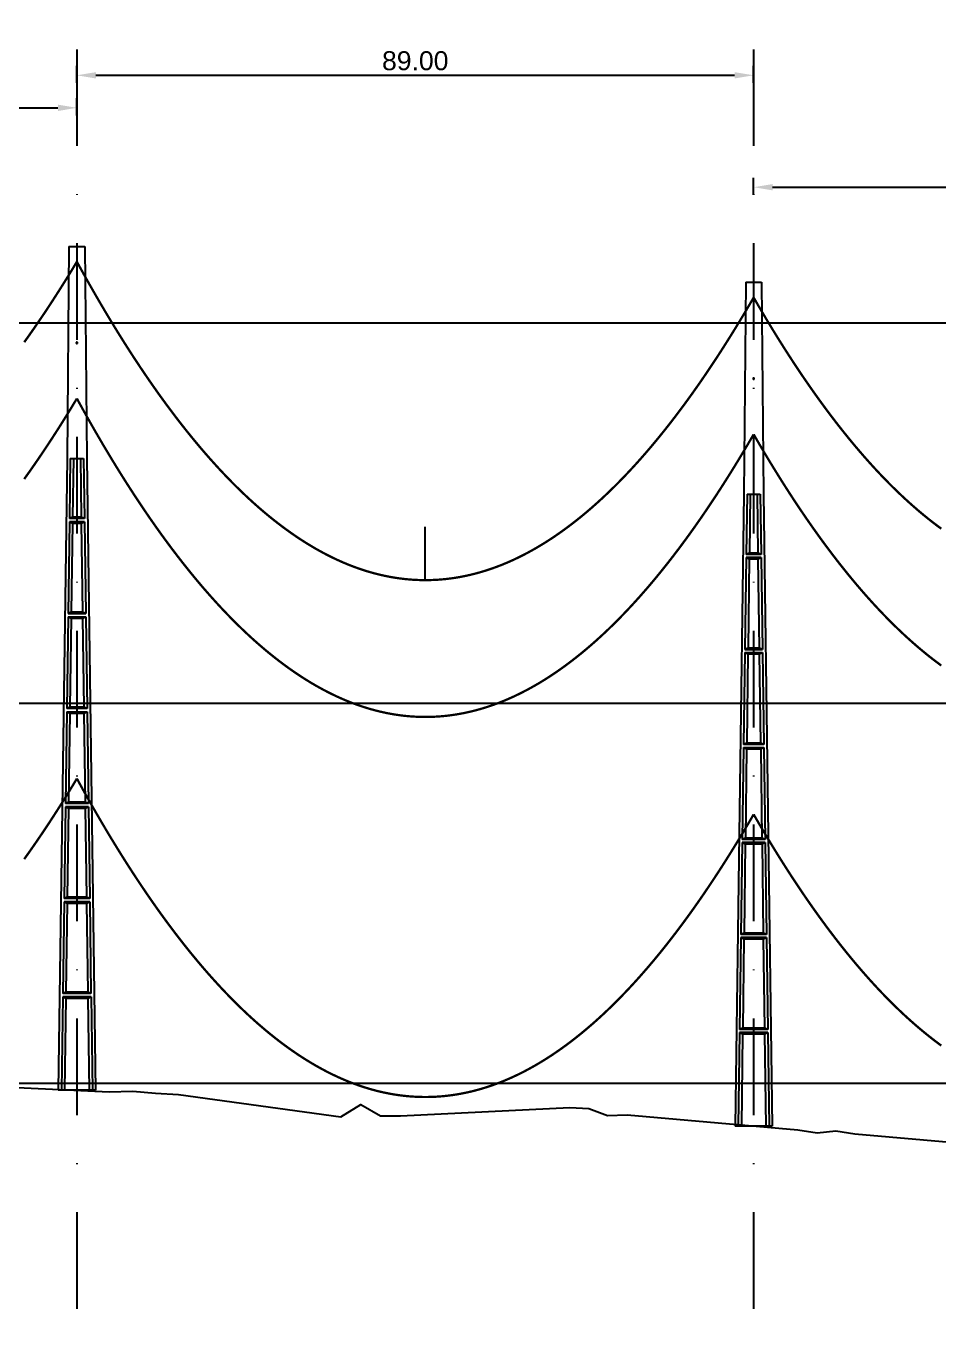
# Model space of a CAD drawing. Header units: metres. Extents: x -121 to 9872, y 3505 to 10721.
# Drawn here: x 732.6 to 852.7, y 6994.8 to 7166 of the extents above; entities that cross this region are included whole.
import ezdxf

# ---------------------------------------------------------------- set-up
doc = ezdxf.new("R2010")
doc.units = ezdxf.units.M
doc.header["$PDMODE"] = 2
doc.linetypes.add('DASHDOT', pattern=[25.4, 12.7, -6.35, 0, -6.35])
doc.linetypes.add('DASHED', pattern=[0.75, 0.5, -0.25])
for name, color, linetype in [('C-ROAD-PROF', 2, 'DASHED'), ('CON-EOL- CA ORCHID', 240, 'Continuous'), ('CON-EOL- FO', 101, 'Continuous'), ('CON-EOL- PROJEÇÃO', 22, 'Continuous'), ('cotas', 7, 'Continuous'), ('GRID', 253, 'Continuous'), ('POSTE DT', 7, 'Continuous')]:
    doc.layers.add(name, color=color, linetype=linetype)
doc.styles.get("Standard").update_dxf_attribs({"font": 'arial.ttf'})
doc.dimstyles.new('ISO-25', dxfattribs={"dimtxt": 2.5, "dimasz": 2.5, "dimexe": 1.25, "dimexo": 0.625, "dimtad": 1, "dimzin": 1, "dimtxsty": 'Standard', "dimcen": 2.5, "dimaunit": 1, "dimadec": 3, "dimazin": 3, "dimtfac": 1, "dimtmove": 0, "dimatfit": 3, "dimfxlon": 1, "dimarcsym": 0})

# ---------------------------------------------------------------- blocks, each defined once
blk = doc.blocks.new('*U11')
at = {"layer": 'POSTE DT', "extrusion": (0, 1, 0)}
for p, q in [((-3.31, 349.86), (-4.05, 262)), ((-3.31, 349.86), (3.31, 349.86)), ((3.31, 349.86), (4.06, 262)), ((-4.05, 262), (-7.72, 0)), ((-4.05, 262), (-4.05, 262)), ((-2.73, 262), (-3.08, 237.05)), ((-2.73, 262), (2.75, 262)), ((-1.42, 262), (-1.77, 237.57)), ((1.43, 262), (1.77, 237.57)), ((2.75, 262), (3.1, 237.05)), ((4.06, 262), (7.72, 0)), ((-3.1, 235.74), (-3.63, 197.65)), ((3.11, 235.73), (-3.1, 235.74)), ((3.1, 237.05), (-3.08, 237.05)), ((-1.8, 235.21), (-2.32, 198.19)), ((1.8, 235.21), (2.32, 198.19)), ((3.11, 235.73), (3.65, 197.65)), ((-3.65, 196.34), (-4.19, 158.25)), ((-2.35, 195.8), (-2.87, 158.8)), ((2.35, 195.8), (2.87, 158.8)), ((3.66, 196.34), (4.2, 158.25)), ((-4.21, 156.94), (-4.74, 118.85)), ((4.21, 156.94), (4.75, 118.85)), ((-2.9, 156.39), (-3.42, 119.41)), ((2.91, 156.39), (3.42, 119.41)), ((4.75, 118.85), (-4.74, 118.85)), ((-4.76, 117.54), (-5.29, 79.45)), ((4.77, 117.54), (-4.76, 117.54)), ((-3.46, 116.98), (-3.97, 80.02)), ((3.46, 116.98), (3.98, 80.02)), ((4.77, 117.54), (5.3, 79.45)), ((-5.31, 78.14), (-5.85, 40.06)), ((5.32, 78.14), (-5.31, 78.14)), ((5.3, 79.45), (-5.29, 79.45)), ((-4.01, 77.57), (-4.53, 40.63)), ((4.01, 77.57), (4.53, 40.63)), ((5.32, 78.14), (5.85, 40.06)), ((-5.86, 38.74), (-6.41, 0)), ((5.87, 38.74), (-5.86, 38.74)), ((5.85, 40.06), (-5.85, 40.06)), ((-4.56, 38.17), (-5.1, 0)), ((4.56, 38.17), (5.1, 0)), ((5.87, 38.74), (6.41, 0)), ((-6.41, 0), (-7.72, 0)), ((-5.1, 0), (-6.41, 0)), ((5.1, 0), (-5.1, 0)), ((6.41, 0), (5.1, 0)), ((7.72, 0), (6.41, 0))]:
    blk.add_line(p, q, dxfattribs=at)
at = {"layer": 'POSTE DT', "ltscale": 3}
for points in [[(-3.65, 196.34), (3.66, 196.34)], [(-3.63, 197.65), (3.65, 197.65)], [(-4.21, 156.94), (4.21, 156.94)], [(4.2, 158.25), (-4.19, 158.25)]]:
    blk.add_lwpolyline(points, dxfattribs=at)
at = {"layer": 'POSTE DT'}
for points, knots in [([(0.25, 309.94), (0.25, 309.93), (0.25, 309.93), (0.25, 309.92), (0.25, 309.91), (0.25, 309.9), (0.25, 309.89), (0.24, 309.85), (0.22, 309.82), (0.19, 309.77), (0.16, 309.74), (0.11, 309.71), (0.08, 309.7), (0.01, 309.68), (-0.02, 309.68), (-0.08, 309.7), (-0.11, 309.71), (-0.16, 309.74), (-0.18, 309.76), (-0.21, 309.8), (-0.22, 309.82), (-0.24, 309.85), (-0.24, 309.87), (-0.25, 309.89), (-0.25, 309.9), (-0.25, 309.92), (-0.25, 309.92), (-0.25, 309.93), (-0.25, 309.94), (-0.25, 309.95), (-0.25, 309.95), (-0.25, 309.96), (-0.25, 309.97), (-0.24, 310), (-0.23, 310.02), (-0.21, 310.07), (-0.2, 310.09), (-0.15, 310.14), (-0.13, 310.15), (-0.07, 310.18), (-0.03, 310.19), (0.03, 310.19), (0.06, 310.18), (0.12, 310.16), (0.14, 310.14), (0.18, 310.11), (0.2, 310.09), (0.21, 310.06), (0.22, 310.05), (0.23, 310.04), (0.24, 310.01), (0.24, 309.99), (0.25, 309.97), (0.25, 309.96), (0.25, 309.95), (0.25, 309.94), (0.25, 309.94), (0.25, 309.94), (0.25, 309.94)], [-54.728303, -54.728303, -54.728303, -54.728303, -54.309038, -54.309038, -53.647169, -53.647169, -52.532885, -52.532885, -48.86224, -48.86224, -45.282765, -45.282765, -41.52867, -41.52867, -37.867486, -37.867486, -34.454589, -34.454589, -31.301423, -31.301423, -28.48103, -28.48103, -26.961755, -26.961755, -25.7544, -25.7544, -25.136228, -25.136228, -24.64409, -24.64409, -24.094201, -24.094201, -23.191199, -23.191199, -20.494482, -20.494482, -17.342863, -17.342863, -13.645538, -13.645538, -9.835989, -9.835989, -6.296781, -6.296781, -3.005029, -3.005029, 0, 0, 0, 1.527594, 1.527594, 3.697216, 3.697216, 4.489727, 4.489727, 5.01438, 5.01438, 5.095313, 5.095313, 5.095313, 5.095313]), ([(-1.77, 237.57), (-1.99, 237.49), (-2.21, 237.4), (-2.64, 237.22), (-2.86, 237.14), (-3.08, 237.05)], [0, 0, 0, 0, 56.660495, 56.660495, 113.412826, 113.412826, 113.412826, 113.412826]), ([(1.77, 237.57), (1.18, 237.57), (0.59, 237.57), (-0.59, 237.57), (-1.18, 237.57), (-1.77, 237.57)], [0, 0, 0, 0, 67.306894, 67.306894, 134.614447, 134.614447, 134.614447, 134.614447]), ([(3.1, 237.05), (2.87, 237.14), (2.65, 237.23), (2.21, 237.4), (1.99, 237.49), (1.77, 237.57)], [0, 0, 0, 0, 56.738948, 56.738948, 113.38731, 113.38731, 113.38731, 113.38731]), ([(-3.1, 235.74), (-2.88, 235.65), (-2.67, 235.56), (-2.23, 235.39), (-2.02, 235.3), (-1.8, 235.21)], [0.055576, 0.055576, 0.055576, 0.055576, 56.767409, 56.767409, 113.50757, 113.50757, 113.50757, 113.50757]), ([(-1.8, 235.21), (-1.2, 235.21), (-0.6, 235.21), (0.6, 235.21), (1.2, 235.21), (1.8, 235.21)], [0, 0, 0, 0, 68.567797, 68.567797, 137.136247, 137.136247, 137.136247, 137.136247]), ([(1.8, 235.21), (2.02, 235.3), (2.24, 235.38), (2.68, 235.56), (2.89, 235.65), (3.11, 235.73)], [0, 0, 0, 0, 56.845349, 56.845349, 113.599799, 113.599799, 113.599799, 113.599799]), ([(-3.65, 196.34), (-3.43, 196.25), (-3.22, 196.16), (-2.78, 195.98), (-2.57, 195.89), (-2.35, 195.8)], [0.054307, 0.054307, 0.054307, 0.054307, 63.527131, 63.527131, 127.063246, 127.063246, 127.063246, 127.063246]), ([(-2.32, 198.19), (-2.54, 198.1), (-2.76, 198.01), (-3.2, 197.83), (-3.41, 197.74), (-3.63, 197.65)], [0, 0, 0, 0, 63.412073, 63.412073, 126.777421, 126.777421, 126.777421, 126.777421]), ([(-2.35, 195.8), (-1.57, 195.8), (-0.78, 195.8), (0.79, 195.8), (1.57, 195.8), (2.35, 195.8)], [0, 0, 0, 0, 89.585713, 89.585713, 179.17191, 179.17191, 179.17191, 179.17191]), ([(2.32, 198.19), (1.55, 198.19), (0.77, 198.19), (-0.77, 198.19), (-1.55, 198.19), (-2.32, 198.19)], [0, 0, 0, 0, 88.31008, 88.31008, 176.620652, 176.620652, 176.620652, 176.620652]), ([(3.65, 197.65), (3.43, 197.74), (3.2, 197.83), (2.76, 198.01), (2.54, 198.1), (2.32, 198.19)], [0, 0, 0, 0, 63.488119, 63.488119, 126.880939, 126.880939, 126.880939, 126.880939]), ([(2.35, 195.8), (2.57, 195.89), (2.79, 195.98), (3.23, 196.16), (3.45, 196.25), (3.66, 196.34)], [0, 0, 0, 0, 63.60246, 63.60246, 127.109696, 127.109696, 127.109696, 127.109696]), ([(-4.21, 156.94), (-3.99, 156.85), (-3.77, 156.75), (-3.34, 156.57), (-3.12, 156.48), (-2.9, 156.39)], [0.053423, 0.053423, 0.053423, 0.053423, 70.429742, 70.429742, 140.90167, 140.90167, 140.90167, 140.90167]), ([(-2.87, 158.8), (-3.09, 158.71), (-3.31, 158.62), (-3.75, 158.43), (-3.97, 158.34), (-4.19, 158.25)], [0, 0, 0, 0, 70.301707, 70.301707, 140.590947, 140.590947, 140.590947, 140.590947]), ([(2.87, 158.8), (1.92, 158.8), (0.96, 158.8), (-0.96, 158.8), (-1.91, 158.8), (-2.87, 158.8)], [0, 0, 0, 0, 109.314454, 109.314454, 218.629264, 218.629264, 218.629264, 218.629264]), ([(4.2, 158.25), (3.98, 158.34), (3.76, 158.44), (3.31, 158.62), (3.09, 158.71), (2.87, 158.8)], [0, 0, 0, 0, 70.379198, 70.379198, 140.659718, 140.659718, 140.659718, 140.659718]), ([(2.91, 156.39), (3.12, 156.48), (3.34, 156.57), (3.78, 156.75), (4, 156.85), (4.21, 156.94)], [0, 0, 0, 0, 70.506649, 70.506649, 140.914701, 140.914701, 140.914701, 140.914701]), ([(-2.9, 156.39), (-1.94, 156.39), (-0.97, 156.39), (0.97, 156.39), (1.94, 156.39), (2.91, 156.39)], [0, 0, 0, 0, 110.60219, 110.60219, 221.20473, 221.20473, 221.20473, 221.20473]), ([(-3.42, 119.41), (-3.64, 119.32), (-3.86, 119.23), (-4.3, 119.04), (-4.52, 118.95), (-4.74, 118.85)], [0, 0, 0, 0, 77.299547, 77.299547, 154.618634, 154.618634, 154.618634, 154.618634]), ([(3.42, 119.41), (2.28, 119.41), (1.14, 119.41), (-1.14, 119.41), (-2.28, 119.41), (-3.42, 119.41)], [0, 0, 0, 0, 130.319901, 130.319901, 260.640046, 260.640046, 260.640046, 260.640046]), ([(4.75, 118.85), (4.53, 118.95), (4.31, 119.04), (3.87, 119.23), (3.64, 119.32), (3.42, 119.41)], [0, 0, 0, 0, 77.381597, 77.381597, 154.66183, 154.66183, 154.66183, 154.66183]), ([(-4.76, 117.54), (-4.54, 117.45), (-4.32, 117.35), (-3.89, 117.17), (-3.67, 117.07), (-3.46, 116.98)], [0.052784, 0.052784, 0.052784, 0.052784, 77.438432, 77.438432, 154.950301, 154.950301, 154.950301, 154.950301]), ([(-3.46, 116.98), (-2.3, 116.98), (-1.15, 116.98), (1.15, 116.98), (2.31, 116.98), (3.46, 116.98)], [0, 0, 0, 0, 131.617604, 131.617604, 263.235447, 263.235447, 263.235447, 263.235447]), ([(3.46, 116.98), (3.68, 117.07), (3.89, 117.17), (4.33, 117.35), (4.55, 117.45), (4.77, 117.54)], [0, 0, 0, 0, 77.520013, 77.520013, 154.938747, 154.938747, 154.938747, 154.938747]), ([(-5.31, 78.14), (-5.09, 78.05), (-4.88, 77.95), (-4.44, 77.76), (-4.23, 77.67), (-4.01, 77.57)], [0.052308, 0.052308, 0.052308, 0.052308, 84.527725, 84.527725, 169.158824, 169.158824, 169.158824, 169.158824]), ([(-3.97, 80.02), (-4.19, 79.93), (-4.41, 79.83), (-4.85, 79.64), (-5.07, 79.55), (-5.29, 79.45)], [0, 0, 0, 0, 84.379671, 84.379671, 168.809376, 168.809376, 168.809376, 168.809376]), ([(-4.01, 77.57), (-2.67, 77.57), (-1.34, 77.57), (1.34, 77.57), (2.67, 77.57), (4.01, 77.57)], [0, 0, 0, 0, 152.632212, 152.632212, 305.264569, 305.264569, 305.264569, 305.264569]), ([(3.98, 80.02), (2.65, 80.02), (1.33, 80.02), (-1.32, 80.02), (-2.65, 80.02), (-3.97, 80.02)], [0, 0, 0, 0, 151.326157, 151.326157, 302.652465, 302.652465, 302.652465, 302.652465]), ([(5.3, 79.45), (5.08, 79.55), (4.86, 79.64), (4.42, 79.83), (4.2, 79.93), (3.98, 80.02)], [0, 0, 0, 0, 84.46863, 84.46863, 168.833721, 168.833721, 168.833721, 168.833721]), ([(4.01, 77.57), (4.23, 77.67), (4.45, 77.76), (4.88, 77.95), (5.1, 78.05), (5.32, 78.14)], [0, 0, 0, 0, 84.616316, 84.616316, 169.129178, 169.129178, 169.129178, 169.129178]), ([(-5.86, 38.74), (-5.65, 38.65), (-5.43, 38.55), (-5, 38.36), (-4.78, 38.26), (-4.56, 38.17)], [0.026524, 0.026524, 0.026524, 0.026524, 91.679563, 91.679563, 183.466041, 183.466041, 183.466041, 183.466041]), ([(-4.53, 40.63), (-4.75, 40.53), (-4.97, 40.44), (-5.41, 40.25), (-5.63, 40.15), (-5.85, 40.06)], [0, 0, 0, 0, 91.523648, 91.523648, 183.126775, 183.126775, 183.126775, 183.126775]), ([(-4.56, 38.17), (-3.04, 38.17), (-1.52, 38.17), (1.52, 38.17), (3.04, 38.17), (4.56, 38.17)], [0, 0, 0, 0, 173.646192, 173.646192, 347.292451, 347.292451, 347.292451, 347.292451]), ([(4.53, 40.63), (3.02, 40.63), (1.51, 40.63), (-1.51, 40.63), (-3.02, 40.63), (-4.53, 40.63)], [0, 0, 0, 0, 172.33304, 172.33304, 344.666151, 344.666151, 344.666151, 344.666151]), ([(5.85, 40.06), (5.63, 40.15), (5.41, 40.25), (4.97, 40.44), (4.75, 40.53), (4.53, 40.63)], [0, 0, 0, 0, 91.621326, 91.621326, 183.137324, 183.137324, 183.137324, 183.137324]), ([(4.56, 38.17), (4.78, 38.26), (5, 38.36), (5.43, 38.55), (5.65, 38.65), (5.87, 38.74)], [0, 0, 0, 0, 91.776928, 91.776928, 183.448614, 183.448614, 183.448614, 183.448614])]:
    blk.add_open_spline(points, degree=3, knots=knots, dxfattribs=at)
blk = doc.blocks.new('*D328')
at = {"layer": 'cotas', "color": 0, "lineweight": -2, "transparency": 16777216}
for p, q in [((652.3, 7154.28), (652.3, 7156.53)), ((739.3, 7154.28), (739.3, 7156.53)), ((654.8, 7155.28), (736.8, 7155.28))]:
    blk.add_line(p, q, dxfattribs=at)
at = {"layer": 'cotas', "color": 0, "transparency": 16777216}
for points in [[(654.8, 7155.7), (654.8, 7154.86), (652.3, 7155.28)], [(736.8, 7155.7), (736.8, 7154.86), (739.3, 7155.28)]]:
    blk.add_solid(points, dxfattribs=at)
at = {"layer": 'Defpoints', "color": 0, "transparency": 16777216}
for p in [(739.3, 7155.28), (652.3, 7143.15), (739.3, 7137.03)]:
    blk.add_point(p, dxfattribs=at)
at = {"layer": 'cotas', "color": 0, "transparency": 16777216, "insert": (695.8, 7157.18), "char_height": 2.5, "attachment_point": 5}
blk.add_mtext('87.00', dxfattribs=at)
blk = doc.blocks.new('*D329')
at = {"layer": 'cotas', "color": 0, "lineweight": -2, "transparency": 16777216}
for p, q in [((739.3, 7158.56), (739.3, 7160.81)), ((741.8, 7159.56), (825.8, 7159.56)), ((828.3, 7158.56), (828.3, 7160.81))]:
    blk.add_line(p, q, dxfattribs=at)
at = {"layer": 'cotas', "color": 0, "transparency": 16777216}
for points in [[(741.8, 7159.97), (741.8, 7159.14), (739.3, 7159.56)], [(825.8, 7159.97), (825.8, 7159.14), (828.3, 7159.56)]]:
    blk.add_solid(points, dxfattribs=at)
at = {"layer": 'Defpoints', "color": 0, "transparency": 16777216}
for p in [(828.3, 7159.56), (739.3, 7137.03), (828.3, 7132.32)]:
    blk.add_point(p, dxfattribs=at)
at = {"layer": 'cotas', "color": 0, "transparency": 16777216, "insert": (783.8, 7161.46), "char_height": 2.5, "attachment_point": 5}
blk.add_mtext('89.00', dxfattribs=at)
blk = doc.blocks.new('*D330')
at = {"layer": 'cotas', "color": 0, "lineweight": -2, "transparency": 16777216}
for p, q in [((828.3, 7143.83), (828.3, 7146.08)), ((908.3, 7143.83), (908.3, 7146.08)), ((830.8, 7144.83), (905.8, 7144.83))]:
    blk.add_line(p, q, dxfattribs=at)
at = {"layer": 'cotas', "color": 0, "transparency": 16777216}
for points in [[(830.8, 7145.25), (830.8, 7144.42), (828.3, 7144.83)], [(905.8, 7145.25), (905.8, 7144.42), (908.3, 7144.83)]]:
    blk.add_solid(points, dxfattribs=at)
at = {"layer": 'Defpoints', "color": 0, "transparency": 16777216}
for p in [(908.3, 7144.83), (828.3, 7132.32), (908.3, 7123.77)]:
    blk.add_point(p, dxfattribs=at)
at = {"layer": 'cotas', "color": 0, "transparency": 16777216, "insert": (868.3, 7146.74), "char_height": 2.5, "attachment_point": 5}
blk.add_mtext('80.00', dxfattribs=at)

msp = doc.modelspace()

# ---------------------------------------------------------------- linework, layer by layer
at = {"layer": 'C-ROAD-PROF', "color": 0, "linetype": 'Continuous', "lineweight": -3}
msp.add_lwpolyline([(722.983, 7026.793), (743.54, 7025.831), (746.661, 7025.912), (749.622, 7025.63), (752.668, 7025.45), (774.006, 7022.536), (776.632, 7024.141), (779.228, 7022.663), (781.843, 7022.647), (804.147, 7023.758), (806.613, 7023.616), (809.101, 7022.698), (811.649, 7022.778), (834.098, 7020.814), (836.634, 7020.446), (839.113, 7020.671), (841.623, 7020.281), (864.205, 7018.345)], dxfattribs=at)
at = {"layer": 'CON-EOL- CA ORCHID'}
msp.add_line((785.126, 7093.142), (785.126, 7100.142), dxfattribs=at)
at = {"layer": 'CON-EOL- CA ORCHID', "const_width": 0.3}
for points in [[(732.378, 7124.444), (732.811, 7125.049), (733.244, 7125.662), (733.676, 7126.282), (734.109, 7126.91), (734.542, 7127.546), (734.975, 7128.189), (735.408, 7128.839), (735.841, 7129.497), (736.273, 7130.163), (736.706, 7130.836), (737.139, 7131.517), (737.572, 7132.205), (738.005, 7132.901), (738.438, 7133.604), (738.87, 7134.315), (739.303, 7135.033)], [(739.303, 7135.033), (739.746, 7134.225), (740.189, 7133.425), (740.632, 7132.633), (741.074, 7131.849), (741.517, 7131.073), (741.96, 7130.305), (742.403, 7129.545), (742.846, 7128.792), (743.288, 7128.048), (743.731, 7127.311), (744.174, 7126.582), (744.617, 7125.862), (745.06, 7125.149), (745.502, 7124.444), (745.945, 7123.747), (746.388, 7123.058), (746.831, 7122.376), (747.273, 7121.703), (747.716, 7121.037), (748.159, 7120.38), (748.602, 7119.73), (749.045, 7119.088), (749.487, 7118.454), (749.93, 7117.828), (750.373, 7117.21), (750.816, 7116.6), (751.259, 7115.997), (751.701, 7115.403), (752.144, 7114.816), (752.587, 7114.237), (753.03, 7113.666), (753.472, 7113.103), (753.915, 7112.548), (754.358, 7112), (754.801, 7111.461), (755.244, 7110.929), (755.686, 7110.405), (756.129, 7109.889), (756.572, 7109.381), (757.015, 7108.881), (757.458, 7108.389), (757.9, 7107.904), (758.343, 7107.427), (758.786, 7106.959), (759.229, 7106.498), (759.671, 7106.044), (760.114, 7105.599), (760.557, 7105.162), (761, 7104.732), (761.443, 7104.31), (761.885, 7103.896), (762.328, 7103.49), (762.771, 7103.092), (763.214, 7102.701), (763.657, 7102.319), (764.099, 7101.944), (764.542, 7101.577), (764.985, 7101.218), (765.428, 7100.866), (765.87, 7100.523), (766.313, 7100.187), (766.756, 7099.859), (767.199, 7099.539), (767.642, 7099.227), (768.084, 7098.923), (768.527, 7098.626), (768.97, 7098.337), (769.413, 7098.056), (769.856, 7097.783), (770.298, 7097.518), (770.741, 7097.26), (771.184, 7097.011), (771.627, 7096.769), (772.069, 7096.535), (772.512, 7096.309), (772.955, 7096.09), (773.398, 7095.88), (773.841, 7095.677), (774.283, 7095.482), (774.726, 7095.295), (775.169, 7095.115), (775.612, 7094.944), (776.055, 7094.78), (776.497, 7094.624), (776.94, 7094.476), (777.383, 7094.335), (777.826, 7094.203), (778.269, 7094.078), (778.711, 7093.961), (779.154, 7093.852), (779.597, 7093.751), (780.04, 7093.657), (780.482, 7093.571), (780.925, 7093.493), (781.368, 7093.423), (781.811, 7093.361), (782.254, 7093.306), (782.696, 7093.26), (783.139, 7093.221), (783.582, 7093.19), (784.025, 7093.166), (784.468, 7093.151), (784.91, 7093.143), (785.353, 7093.143), (785.796, 7093.151), (786.239, 7093.167), (786.681, 7093.19), (787.124, 7093.222), (787.567, 7093.261), (788.01, 7093.308), (788.453, 7093.362), (788.895, 7093.425), (789.338, 7093.495), (789.781, 7093.573), (790.224, 7093.659), (790.667, 7093.753), (791.109, 7093.854), (791.552, 7093.964), (791.995, 7094.081), (792.438, 7094.206), (792.88, 7094.339), (793.323, 7094.479), (793.766, 7094.627), (794.209, 7094.784), (794.652, 7094.948), (795.094, 7095.119), (795.537, 7095.299), (795.98, 7095.486), (796.423, 7095.681), (796.866, 7095.884), (797.308, 7096.095), (797.751, 7096.314), (798.194, 7096.54), (798.637, 7096.775), (799.079, 7097.017), (799.522, 7097.266), (799.965, 7097.524), (800.408, 7097.79), (800.851, 7098.063), (801.293, 7098.344), (801.736, 7098.633), (802.179, 7098.93), (802.622, 7099.234), (803.065, 7099.547), (803.507, 7099.867), (803.95, 7100.195), (804.393, 7100.531), (804.836, 7100.875), (805.278, 7101.226), (805.721, 7101.585), (806.164, 7101.953), (806.607, 7102.328), (807.05, 7102.711), (807.492, 7103.101), (807.935, 7103.5), (808.378, 7103.906), (808.821, 7104.32), (809.264, 7104.742), (809.706, 7105.172), (810.149, 7105.61), (810.592, 7106.055), (811.035, 7106.509), (811.477, 7106.97), (811.92, 7107.439), (812.363, 7107.916), (812.806, 7108.4), (813.249, 7108.893), (813.691, 7109.393), (814.134, 7109.902), (814.577, 7110.418), (815.02, 7110.942), (815.463, 7111.474), (815.905, 7112.013), (816.348, 7112.561), (816.791, 7113.116), (817.234, 7113.68), (817.676, 7114.251), (818.119, 7114.83), (818.562, 7115.417), (819.005, 7116.012), (819.448, 7116.614), (819.89, 7117.225), (820.333, 7117.843), (820.776, 7118.469), (821.219, 7119.103), (821.662, 7119.746), (822.104, 7120.395), (822.547, 7121.053), (822.99, 7121.719), (823.433, 7122.392), (823.875, 7123.074), (824.318, 7123.763), (824.761, 7124.461), (825.204, 7125.166), (825.647, 7125.879), (826.089, 7126.6), (826.532, 7127.329), (826.975, 7128.065), (827.418, 7128.81), (827.861, 7129.563), (828.303, 7130.323)], [(828.303, 7130.323), (828.701, 7129.634), (829.099, 7128.952), (829.497, 7128.277), (829.895, 7127.608), (830.293, 7126.945), (830.691, 7126.289), (831.089, 7125.639), (831.487, 7124.996), (831.885, 7124.36), (832.283, 7123.73), (832.681, 7123.106), (833.079, 7122.489), (833.477, 7121.879), (833.875, 7121.275), (834.273, 7120.677), (834.671, 7120.086), (835.069, 7119.502), (835.468, 7118.924), (835.866, 7118.352), (836.264, 7117.787), (836.662, 7117.229), (837.06, 7116.677), (837.458, 7116.131), (837.856, 7115.592), (838.254, 7115.06), (838.652, 7114.534), (839.05, 7114.014), (839.448, 7113.501), (839.846, 7112.994), (840.244, 7112.494), (840.642, 7112.001), (841.04, 7111.513), (841.438, 7111.033), (841.836, 7110.558), (842.234, 7110.091), (842.632, 7109.629), (843.03, 7109.175), (843.428, 7108.726), (843.826, 7108.284), (844.224, 7107.849), (844.622, 7107.42), (845.02, 7106.997), (845.418, 7106.581), (845.816, 7106.172), (846.214, 7105.769), (846.612, 7105.372), (847.01, 7104.982), (847.408, 7104.598), (847.806, 7104.221), (848.204, 7103.85), (848.602, 7103.486), (849, 7103.128), (849.398, 7102.777), (849.796, 7102.432), (850.194, 7102.093), (850.592, 7101.761), (850.99, 7101.435), (851.388, 7101.116), (851.786, 7100.803), (852.184, 7100.497), (852.582, 7100.197), (852.98, 7099.904)]]:
    msp.add_lwpolyline(points, dxfattribs=at)
at = {"layer": 'CON-EOL- FO', "color": 4, "const_width": 0.3}
for points in [[(732.378, 7106.444), (732.811, 7107.049), (733.244, 7107.662), (733.676, 7108.283), (734.109, 7108.911), (734.542, 7109.546), (734.975, 7110.189), (735.408, 7110.839), (735.841, 7111.497), (736.273, 7112.163), (736.706, 7112.836), (737.139, 7113.517), (737.572, 7114.205), (738.005, 7114.901), (738.438, 7115.604), (738.87, 7116.315), (739.303, 7117.033)], [(732.378, 7106.444), (732.811, 7107.049), (733.244, 7107.662), (733.676, 7108.283), (734.109, 7108.91), (734.542, 7109.546), (734.975, 7110.189), (735.408, 7110.839), (735.841, 7111.497), (736.273, 7112.163), (736.706, 7112.836), (737.139, 7113.517), (737.572, 7114.205), (738.005, 7114.901), (738.438, 7115.604), (738.87, 7116.315), (739.303, 7117.033)], [(739.303, 7117.033), (739.746, 7116.226), (740.189, 7115.426), (740.632, 7114.634), (741.074, 7113.85), (741.517, 7113.073), (741.96, 7112.305), (742.403, 7111.545), (742.846, 7110.792), (743.288, 7110.048), (743.731, 7109.311), (744.174, 7108.583), (744.617, 7107.862), (745.06, 7107.149), (745.502, 7106.444), (745.945, 7105.747), (746.388, 7105.058), (746.831, 7104.377), (747.273, 7103.703), (747.716, 7103.038), (748.159, 7102.38), (748.602, 7101.73), (749.045, 7101.088), (749.487, 7100.455), (749.93, 7099.828), (750.373, 7099.21), (750.816, 7098.6), (751.259, 7097.997), (751.701, 7097.403), (752.144, 7096.816), (752.587, 7096.237), (753.03, 7095.666), (753.472, 7095.103), (753.915, 7094.548), (754.358, 7094.001), (754.801, 7093.461), (755.244, 7092.929), (755.686, 7092.406), (756.129, 7091.89), (756.572, 7091.382), (757.015, 7090.881), (757.458, 7090.389), (757.9, 7089.904), (758.343, 7089.428), (758.786, 7088.959), (759.229, 7088.498), (759.671, 7088.045), (760.114, 7087.599), (760.557, 7087.162), (761, 7086.732), (761.443, 7086.31), (761.885, 7085.896), (762.328, 7085.49), (762.771, 7085.092), (763.214, 7084.701), (763.657, 7084.319), (764.099, 7083.944), (764.542, 7083.577), (764.985, 7083.218), (765.428, 7082.867), (765.87, 7082.523), (766.313, 7082.187), (766.756, 7081.86), (767.199, 7081.539), (767.642, 7081.227), (768.084, 7080.923), (768.527, 7080.626), (768.97, 7080.338), (769.413, 7080.057), (769.856, 7079.783), (770.298, 7079.518), (770.741, 7079.261), (771.184, 7079.011), (771.627, 7078.769), (772.069, 7078.535), (772.512, 7078.309), (772.955, 7078.09), (773.398, 7077.88), (773.841, 7077.677), (774.283, 7077.482), (774.726, 7077.295), (775.169, 7077.115), (775.612, 7076.944), (776.055, 7076.78), (776.497, 7076.624), (776.94, 7076.476), (777.383, 7076.336), (777.826, 7076.203), (778.269, 7076.078), (778.711, 7075.961), (779.154, 7075.852), (779.597, 7075.751), (780.04, 7075.657), (780.482, 7075.572), (780.925, 7075.494), (781.368, 7075.424), (781.811, 7075.361), (782.254, 7075.307), (782.696, 7075.26), (783.139, 7075.221), (783.582, 7075.19), (784.025, 7075.167), (784.468, 7075.151), (784.91, 7075.143), (785.353, 7075.144), (785.796, 7075.151), (786.239, 7075.167), (786.681, 7075.191), (787.124, 7075.222), (787.567, 7075.261), (788.01, 7075.308), (788.453, 7075.363), (788.895, 7075.425), (789.338, 7075.495), (789.781, 7075.574), (790.224, 7075.659), (790.667, 7075.753), (791.109, 7075.855), (791.552, 7075.964), (791.995, 7076.081), (792.438, 7076.206), (792.88, 7076.339), (793.323, 7076.479), (793.766, 7076.628), (794.209, 7076.784), (794.652, 7076.948), (795.094, 7077.12), (795.537, 7077.299), (795.98, 7077.487), (796.423, 7077.682), (796.866, 7077.885), (797.308, 7078.095), (797.751, 7078.314), (798.194, 7078.541), (798.637, 7078.775), (799.079, 7079.017), (799.522, 7079.267), (799.965, 7079.524), (800.408, 7079.79), (800.851, 7080.063), (801.293, 7080.344), (801.736, 7080.633), (802.179, 7080.93), (802.622, 7081.235), (803.065, 7081.547), (803.507, 7081.867), (803.95, 7082.195), (804.393, 7082.531), (804.836, 7082.875), (805.278, 7083.226), (805.721, 7083.586), (806.164, 7083.953), (806.607, 7084.328), (807.05, 7084.711), (807.492, 7085.101), (807.935, 7085.5), (808.378, 7085.906), (808.821, 7086.32), (809.264, 7086.742), (809.706, 7087.172), (810.149, 7087.61), (810.592, 7088.055), (811.035, 7088.509), (811.477, 7088.97), (811.92, 7089.439), (812.363, 7089.916), (812.806, 7090.401), (813.249, 7090.893), (813.691, 7091.394), (814.134, 7091.902), (814.577, 7092.418), (815.02, 7092.942), (815.463, 7093.474), (815.905, 7094.014), (816.348, 7094.561), (816.791, 7095.117), (817.234, 7095.68), (817.676, 7096.251), (818.119, 7096.83), (818.562, 7097.417), (819.005, 7098.012), (819.448, 7098.614), (819.89, 7099.225), (820.333, 7099.843), (820.776, 7100.47), (821.219, 7101.104), (821.662, 7101.746), (822.104, 7102.396), (822.547, 7103.053), (822.99, 7103.719), (823.433, 7104.393), (823.875, 7105.074), (824.318, 7105.764), (824.761, 7106.461), (825.204, 7107.166), (825.647, 7107.879), (826.089, 7108.6), (826.532, 7109.329), (826.975, 7110.066), (827.418, 7110.81), (827.861, 7111.563), (828.303, 7112.323)], [(739.303, 7117.033), (739.746, 7116.225), (740.189, 7115.426), (740.632, 7114.634), (741.074, 7113.849), (741.517, 7113.073), (741.96, 7112.305), (742.403, 7111.545), (742.846, 7110.792), (743.288, 7110.048), (743.731, 7109.311), (744.174, 7108.583), (744.617, 7107.862), (745.06, 7107.149), (745.502, 7106.444), (745.945, 7105.747), (746.388, 7105.058), (746.831, 7104.376), (747.273, 7103.703), (747.716, 7103.038), (748.159, 7102.38), (748.602, 7101.73), (749.045, 7101.088), (749.487, 7100.454), (749.93, 7099.828), (750.373, 7099.21), (750.816, 7098.6), (751.259, 7097.997), (751.701, 7097.403), (752.144, 7096.816), (752.587, 7096.237), (753.03, 7095.666), (753.472, 7095.103), (753.915, 7094.548), (754.358, 7094.001), (754.801, 7093.461), (755.244, 7092.929), (755.686, 7092.406), (756.129, 7091.89), (756.572, 7091.382), (757.015, 7090.881), (757.458, 7090.389), (757.9, 7089.904), (758.343, 7089.428), (758.786, 7088.959), (759.229, 7088.498), (759.671, 7088.045), (760.114, 7087.599), (760.557, 7087.162), (761, 7086.732), (761.443, 7086.31), (761.885, 7085.896), (762.328, 7085.49), (762.771, 7085.092), (763.214, 7084.701), (763.657, 7084.319), (764.099, 7083.944), (764.542, 7083.577), (764.985, 7083.218), (765.428, 7082.867), (765.87, 7082.523), (766.313, 7082.187), (766.756, 7081.859), (767.199, 7081.539), (767.642, 7081.227), (768.084, 7080.923), (768.527, 7080.626), (768.97, 7080.337), (769.413, 7080.057), (769.856, 7079.783), (770.298, 7079.518), (770.741, 7079.261), (771.184, 7079.011), (771.627, 7078.769), (772.069, 7078.535), (772.512, 7078.309), (772.955, 7078.09), (773.398, 7077.88), (773.841, 7077.677), (774.283, 7077.482), (774.726, 7077.295), (775.169, 7077.115), (775.612, 7076.944), (776.055, 7076.78), (776.497, 7076.624), (776.94, 7076.476), (777.383, 7076.336), (777.826, 7076.203), (778.269, 7076.078), (778.711, 7075.961), (779.154, 7075.852), (779.597, 7075.751), (780.04, 7075.657), (780.482, 7075.572), (780.925, 7075.494), (781.368, 7075.424), (781.811, 7075.361), (782.254, 7075.307), (782.696, 7075.26), (783.139, 7075.221), (783.582, 7075.19), (784.025, 7075.167), (784.468, 7075.151), (784.91, 7075.143), (785.353, 7075.143), (785.796, 7075.151), (786.239, 7075.167), (786.681, 7075.191), (787.124, 7075.222), (787.567, 7075.261), (788.01, 7075.308), (788.453, 7075.363), (788.895, 7075.425), (789.338, 7075.495), (789.781, 7075.574), (790.224, 7075.659), (790.667, 7075.753), (791.109, 7075.855), (791.552, 7075.964), (791.995, 7076.081), (792.438, 7076.206), (792.88, 7076.339), (793.323, 7076.479), (793.766, 7076.628), (794.209, 7076.784), (794.652, 7076.948), (795.094, 7077.12), (795.537, 7077.299), (795.98, 7077.486), (796.423, 7077.682), (796.866, 7077.885), (797.308, 7078.095), (797.751, 7078.314), (798.194, 7078.541), (798.637, 7078.775), (799.079, 7079.017), (799.522, 7079.267), (799.965, 7079.524), (800.408, 7079.79), (800.851, 7080.063), (801.293, 7080.344), (801.736, 7080.633), (802.179, 7080.93), (802.622, 7081.235), (803.065, 7081.547), (803.507, 7081.867), (803.95, 7082.195), (804.393, 7082.531), (804.836, 7082.875), (805.278, 7083.226), (805.721, 7083.586), (806.164, 7083.953), (806.607, 7084.328), (807.05, 7084.711), (807.492, 7085.101), (807.935, 7085.5), (808.378, 7085.906), (808.821, 7086.32), (809.264, 7086.742), (809.706, 7087.172), (810.149, 7087.61), (810.592, 7088.055), (811.035, 7088.509), (811.477, 7088.97), (811.92, 7089.439), (812.363, 7089.916), (812.806, 7090.401), (813.249, 7090.893), (813.691, 7091.394), (814.134, 7091.902), (814.577, 7092.418), (815.02, 7092.942), (815.463, 7093.474), (815.905, 7094.014), (816.348, 7094.561), (816.791, 7095.117), (817.234, 7095.68), (817.676, 7096.251), (818.119, 7096.83), (818.562, 7097.417), (819.005, 7098.012), (819.448, 7098.614), (819.89, 7099.225), (820.333, 7099.843), (820.776, 7100.47), (821.219, 7101.104), (821.662, 7101.746), (822.104, 7102.396), (822.547, 7103.053), (822.99, 7103.719), (823.433, 7104.393), (823.875, 7105.074), (824.318, 7105.764), (824.761, 7106.461), (825.204, 7107.166), (825.647, 7107.879), (826.089, 7108.6), (826.532, 7109.329), (826.975, 7110.066), (827.418, 7110.81), (827.861, 7111.563), (828.303, 7112.323)], [(828.303, 7112.323), (828.701, 7111.635), (829.099, 7110.953), (829.497, 7110.277), (829.895, 7109.608), (830.293, 7108.945), (830.691, 7108.289), (831.089, 7107.64), (831.487, 7106.997), (831.885, 7106.36), (832.283, 7105.73), (832.681, 7105.107), (833.079, 7104.49), (833.477, 7103.879), (833.875, 7103.275), (834.273, 7102.678), (834.671, 7102.087), (835.069, 7101.502), (835.468, 7100.924), (835.866, 7100.353), (836.264, 7099.788), (836.662, 7099.229), (837.06, 7098.677), (837.458, 7098.132), (837.856, 7097.593), (838.254, 7097.06), (838.652, 7096.534), (839.05, 7096.014), (839.448, 7095.501), (839.846, 7094.995), (840.244, 7094.494), (840.642, 7094.001), (841.04, 7093.514), (841.438, 7093.033), (841.836, 7092.559), (842.234, 7092.091), (842.632, 7091.63), (843.03, 7091.175), (843.428, 7090.726), (843.826, 7090.285), (844.224, 7089.849), (844.622, 7089.42), (845.02, 7088.998), (845.418, 7088.582), (845.816, 7088.172), (846.214, 7087.769), (846.612, 7087.372), (847.01, 7086.982), (847.408, 7086.599), (847.806, 7086.221), (848.204, 7085.85), (848.602, 7085.486), (849, 7085.128), (849.398, 7084.777), (849.796, 7084.432), (850.194, 7084.093), (850.592, 7083.761), (850.99, 7083.436), (851.388, 7083.116), (851.786, 7082.804), (852.184, 7082.497), (852.582, 7082.198), (852.98, 7081.904)], [(828.303, 7112.323), (828.701, 7111.635), (829.099, 7110.953), (829.497, 7110.277), (829.895, 7109.608), (830.293, 7108.945), (830.691, 7108.289), (831.089, 7107.64), (831.487, 7106.997), (831.885, 7106.36), (832.283, 7105.73), (832.681, 7105.107), (833.079, 7104.49), (833.477, 7103.879), (833.875, 7103.275), (834.273, 7102.678), (834.671, 7102.087), (835.069, 7101.502), (835.468, 7100.924), (835.866, 7100.353), (836.264, 7099.788), (836.662, 7099.229), (837.06, 7098.677), (837.458, 7098.132), (837.856, 7097.593), (838.254, 7097.06), (838.652, 7096.534), (839.05, 7096.014), (839.448, 7095.501), (839.846, 7094.995), (840.244, 7094.494), (840.642, 7094.001), (841.04, 7093.514), (841.438, 7093.033), (841.836, 7092.559), (842.234, 7092.091), (842.632, 7091.63), (843.03, 7091.175), (843.428, 7090.726), (843.826, 7090.285), (844.224, 7089.849), (844.622, 7089.42), (845.02, 7088.998), (845.418, 7088.582), (845.816, 7088.172), (846.214, 7087.769), (846.612, 7087.372), (847.01, 7086.982), (847.408, 7086.598), (847.806, 7086.221), (848.204, 7085.85), (848.602, 7085.486), (849, 7085.128), (849.398, 7084.777), (849.796, 7084.432), (850.194, 7084.093), (850.592, 7083.761), (850.99, 7083.436), (851.388, 7083.116), (851.786, 7082.804), (852.184, 7082.497), (852.582, 7082.198), (852.98, 7081.904)]]:
    msp.add_lwpolyline(points, dxfattribs=at)
at = {"layer": 'CON-EOL- FO', "lineweight": 30, "const_width": 0.3}
for points in [[(732.378, 7106.444), (732.811, 7107.049), (733.244, 7107.662), (733.676, 7108.283), (734.109, 7108.91), (734.542, 7109.546), (734.975, 7110.189), (735.408, 7110.839), (735.841, 7111.497), (736.273, 7112.163), (736.706, 7112.836), (737.139, 7113.517), (737.572, 7114.205), (738.005, 7114.901), (738.438, 7115.604), (738.87, 7116.315), (739.303, 7117.033)], [(739.303, 7117.033), (739.746, 7116.225), (740.189, 7115.426), (740.632, 7114.634), (741.074, 7113.849), (741.517, 7113.073), (741.96, 7112.305), (742.403, 7111.545), (742.846, 7110.792), (743.288, 7110.048), (743.731, 7109.311), (744.174, 7108.583), (744.617, 7107.862), (745.06, 7107.149), (745.502, 7106.444), (745.945, 7105.747), (746.388, 7105.058), (746.831, 7104.376), (747.273, 7103.703), (747.716, 7103.038), (748.159, 7102.38), (748.602, 7101.73), (749.045, 7101.088), (749.487, 7100.454), (749.93, 7099.828), (750.373, 7099.21), (750.816, 7098.6), (751.259, 7097.997), (751.701, 7097.403), (752.144, 7096.816), (752.587, 7096.237), (753.03, 7095.666), (753.472, 7095.103), (753.915, 7094.548), (754.358, 7094.001), (754.801, 7093.461), (755.244, 7092.929), (755.686, 7092.406), (756.129, 7091.89), (756.572, 7091.382), (757.015, 7090.881), (757.458, 7090.389), (757.9, 7089.904), (758.343, 7089.428), (758.786, 7088.959), (759.229, 7088.498), (759.671, 7088.045), (760.114, 7087.599), (760.557, 7087.162), (761, 7086.732), (761.443, 7086.31), (761.885, 7085.896), (762.328, 7085.49), (762.771, 7085.092), (763.214, 7084.701), (763.657, 7084.319), (764.099, 7083.944), (764.542, 7083.577), (764.985, 7083.218), (765.428, 7082.867), (765.87, 7082.523), (766.313, 7082.187), (766.756, 7081.859), (767.199, 7081.539), (767.642, 7081.227), (768.084, 7080.923), (768.527, 7080.626), (768.97, 7080.337), (769.413, 7080.057), (769.856, 7079.783), (770.298, 7079.518), (770.741, 7079.261), (771.184, 7079.011), (771.627, 7078.769), (772.069, 7078.535), (772.512, 7078.309), (772.955, 7078.09), (773.398, 7077.88), (773.841, 7077.677), (774.283, 7077.482), (774.726, 7077.295), (775.169, 7077.115), (775.612, 7076.944), (776.055, 7076.78), (776.497, 7076.624), (776.94, 7076.476), (777.383, 7076.336), (777.826, 7076.203), (778.269, 7076.078), (778.711, 7075.961), (779.154, 7075.852), (779.597, 7075.751), (780.04, 7075.657), (780.482, 7075.572), (780.925, 7075.494), (781.368, 7075.424), (781.811, 7075.361), (782.254, 7075.307), (782.696, 7075.26), (783.139, 7075.221), (783.582, 7075.19), (784.025, 7075.167), (784.468, 7075.151), (784.91, 7075.143), (785.353, 7075.143), (785.796, 7075.151), (786.239, 7075.167), (786.681, 7075.191), (787.124, 7075.222), (787.567, 7075.261), (788.01, 7075.308), (788.453, 7075.363), (788.895, 7075.425), (789.338, 7075.495), (789.781, 7075.574), (790.224, 7075.659), (790.667, 7075.753), (791.109, 7075.855), (791.552, 7075.964), (791.995, 7076.081), (792.438, 7076.206), (792.88, 7076.339), (793.323, 7076.479), (793.766, 7076.628), (794.209, 7076.784), (794.652, 7076.948), (795.094, 7077.12), (795.537, 7077.299), (795.98, 7077.486), (796.423, 7077.682), (796.866, 7077.885), (797.308, 7078.095), (797.751, 7078.314), (798.194, 7078.541), (798.637, 7078.775), (799.079, 7079.017), (799.522, 7079.267), (799.965, 7079.524), (800.408, 7079.79), (800.851, 7080.063), (801.293, 7080.344), (801.736, 7080.633), (802.179, 7080.93), (802.622, 7081.235), (803.065, 7081.547), (803.507, 7081.867), (803.95, 7082.195), (804.393, 7082.531), (804.836, 7082.875), (805.278, 7083.226), (805.721, 7083.586), (806.164, 7083.953), (806.607, 7084.328), (807.05, 7084.711), (807.492, 7085.101), (807.935, 7085.5), (808.378, 7085.906), (808.821, 7086.32), (809.264, 7086.742), (809.706, 7087.172), (810.149, 7087.61), (810.592, 7088.055), (811.035, 7088.509), (811.477, 7088.97), (811.92, 7089.439), (812.363, 7089.916), (812.806, 7090.401), (813.249, 7090.893), (813.691, 7091.394), (814.134, 7091.902), (814.577, 7092.418), (815.02, 7092.942), (815.463, 7093.474), (815.905, 7094.014), (816.348, 7094.561), (816.791, 7095.117), (817.234, 7095.68), (817.676, 7096.251), (818.119, 7096.83), (818.562, 7097.417), (819.005, 7098.012), (819.448, 7098.614), (819.89, 7099.225), (820.333, 7099.843), (820.776, 7100.47), (821.219, 7101.104), (821.662, 7101.746), (822.104, 7102.396), (822.547, 7103.053), (822.99, 7103.719), (823.433, 7104.393), (823.875, 7105.074), (824.318, 7105.764), (824.761, 7106.461), (825.204, 7107.166), (825.647, 7107.879), (826.089, 7108.6), (826.532, 7109.329), (826.975, 7110.066), (827.418, 7110.81), (827.861, 7111.563), (828.303, 7112.323)], [(828.303, 7112.323), (828.701, 7111.635), (829.099, 7110.953), (829.497, 7110.277), (829.895, 7109.608), (830.293, 7108.945), (830.691, 7108.289), (831.089, 7107.64), (831.487, 7106.997), (831.885, 7106.36), (832.283, 7105.73), (832.681, 7105.107), (833.079, 7104.49), (833.477, 7103.879), (833.875, 7103.275), (834.273, 7102.678), (834.671, 7102.087), (835.069, 7101.502), (835.468, 7100.924), (835.866, 7100.353), (836.264, 7099.788), (836.662, 7099.229), (837.06, 7098.677), (837.458, 7098.132), (837.856, 7097.593), (838.254, 7097.06), (838.652, 7096.534), (839.05, 7096.014), (839.448, 7095.501), (839.846, 7094.995), (840.244, 7094.494), (840.642, 7094.001), (841.04, 7093.514), (841.438, 7093.033), (841.836, 7092.559), (842.234, 7092.091), (842.632, 7091.63), (843.03, 7091.175), (843.428, 7090.726), (843.826, 7090.285), (844.224, 7089.849), (844.622, 7089.42), (845.02, 7088.998), (845.418, 7088.582), (845.816, 7088.172), (846.214, 7087.769), (846.612, 7087.372), (847.01, 7086.982), (847.408, 7086.598), (847.806, 7086.221), (848.204, 7085.85), (848.602, 7085.486), (849, 7085.128), (849.398, 7084.777), (849.796, 7084.432), (850.194, 7084.093), (850.592, 7083.761), (850.99, 7083.436), (851.388, 7083.116), (851.786, 7082.804), (852.184, 7082.497), (852.582, 7082.198), (852.98, 7081.904)]]:
    msp.add_lwpolyline(points, dxfattribs=at)
at = {"layer": 'CON-EOL- PROJEÇÃO', "lineweight": 30, "const_width": 0.3}
for points in [[(732.378, 7056.444), (732.811, 7057.049), (733.244, 7057.662), (733.676, 7058.282), (734.109, 7058.91), (734.542, 7059.546), (734.975, 7060.189), (735.408, 7060.839), (735.841, 7061.497), (736.273, 7062.163), (736.706, 7062.836), (737.139, 7063.517), (737.572, 7064.205), (738.005, 7064.901), (738.438, 7065.604), (738.87, 7066.315), (739.303, 7067.033)], [(739.303, 7067.033), (739.746, 7066.225), (740.189, 7065.425), (740.632, 7064.633), (741.074, 7063.849), (741.517, 7063.073), (741.96, 7062.305), (742.403, 7061.545), (742.846, 7060.792), (743.288, 7060.048), (743.731, 7059.311), (744.174, 7058.582), (744.617, 7057.862), (745.06, 7057.149), (745.502, 7056.444), (745.945, 7055.747), (746.388, 7055.058), (746.831, 7054.376), (747.273, 7053.703), (747.716, 7053.037), (748.159, 7052.38), (748.602, 7051.73), (749.045, 7051.088), (749.487, 7050.454), (749.93, 7049.828), (750.373, 7049.21), (750.816, 7048.6), (751.259, 7047.997), (751.701, 7047.403), (752.144, 7046.816), (752.587, 7046.237), (753.03, 7045.666), (753.472, 7045.103), (753.915, 7044.548), (754.358, 7044), (754.801, 7043.461), (755.244, 7042.929), (755.686, 7042.405), (756.129, 7041.889), (756.572, 7041.381), (757.015, 7040.881), (757.458, 7040.389), (757.9, 7039.904), (758.343, 7039.427), (758.786, 7038.959), (759.229, 7038.498), (759.671, 7038.044), (760.114, 7037.599), (760.557, 7037.162), (761, 7036.732), (761.443, 7036.31), (761.885, 7035.896), (762.328, 7035.49), (762.771, 7035.092), (763.214, 7034.701), (763.657, 7034.319), (764.099, 7033.944), (764.542, 7033.577), (764.985, 7033.218), (765.428, 7032.866), (765.87, 7032.523), (766.313, 7032.187), (766.756, 7031.859), (767.199, 7031.539), (767.642, 7031.227), (768.084, 7030.923), (768.527, 7030.626), (768.97, 7030.337), (769.413, 7030.056), (769.856, 7029.783), (770.298, 7029.518), (770.741, 7029.26), (771.184, 7029.011), (771.627, 7028.769), (772.069, 7028.535), (772.512, 7028.309), (772.955, 7028.09), (773.398, 7027.88), (773.841, 7027.677), (774.283, 7027.482), (774.726, 7027.295), (775.169, 7027.115), (775.612, 7026.944), (776.055, 7026.78), (776.497, 7026.624), (776.94, 7026.476), (777.383, 7026.335), (777.826, 7026.203), (778.269, 7026.078), (778.711, 7025.961), (779.154, 7025.852), (779.597, 7025.751), (780.04, 7025.657), (780.482, 7025.571), (780.925, 7025.493), (781.368, 7025.423), (781.811, 7025.361), (782.254, 7025.306), (782.696, 7025.26), (783.139, 7025.221), (783.582, 7025.19), (784.025, 7025.166), (784.468, 7025.151), (784.91, 7025.143), (785.353, 7025.143), (785.796, 7025.151), (786.239, 7025.167), (786.681, 7025.19), (787.124, 7025.222), (787.567, 7025.261), (788.01, 7025.308), (788.453, 7025.362), (788.895, 7025.425), (789.338, 7025.495), (789.781, 7025.573), (790.224, 7025.659), (790.667, 7025.753), (791.109, 7025.854), (791.552, 7025.964), (791.995, 7026.081), (792.438, 7026.206), (792.88, 7026.339), (793.323, 7026.479), (793.766, 7026.627), (794.209, 7026.784), (794.652, 7026.948), (795.094, 7027.119), (795.537, 7027.299), (795.98, 7027.486), (796.423, 7027.681), (796.866, 7027.884), (797.308, 7028.095), (797.751, 7028.314), (798.194, 7028.54), (798.637, 7028.775), (799.079, 7029.017), (799.522, 7029.266), (799.965, 7029.524), (800.408, 7029.79), (800.851, 7030.063), (801.293, 7030.344), (801.736, 7030.633), (802.179, 7030.93), (802.622, 7031.234), (803.065, 7031.547), (803.507, 7031.867), (803.95, 7032.195), (804.393, 7032.531), (804.836, 7032.875), (805.278, 7033.226), (805.721, 7033.585), (806.164, 7033.953), (806.607, 7034.328), (807.05, 7034.71), (807.492, 7035.101), (807.935, 7035.5), (808.378, 7035.906), (808.821, 7036.32), (809.264, 7036.742), (809.706, 7037.172), (810.149, 7037.61), (810.592, 7038.055), (811.035, 7038.509), (811.477, 7038.97), (811.92, 7039.439), (812.363, 7039.916), (812.806, 7040.4), (813.249, 7040.893), (813.691, 7041.393), (814.134, 7041.902), (814.577, 7042.418), (815.02, 7042.942), (815.463, 7043.474), (815.905, 7044.013), (816.348, 7044.561), (816.791, 7045.116), (817.234, 7045.68), (817.676, 7046.251), (818.119, 7046.83), (818.562, 7047.417), (819.005, 7048.012), (819.448, 7048.614), (819.89, 7049.225), (820.333, 7049.843), (820.776, 7050.469), (821.219, 7051.103), (821.662, 7051.746), (822.104, 7052.395), (822.547, 7053.053), (822.99, 7053.719), (823.433, 7054.392), (823.875, 7055.074), (824.318, 7055.763), (824.761, 7056.461), (825.204, 7057.166), (825.647, 7057.879), (826.089, 7058.6), (826.532, 7059.329), (826.975, 7060.065), (827.418, 7060.81), (827.861, 7061.563), (828.303, 7062.323)], [(828.303, 7062.323), (828.701, 7061.634), (829.099, 7060.952), (829.497, 7060.277), (829.895, 7059.608), (830.293, 7058.945), (830.691, 7058.289), (831.089, 7057.639), (831.487, 7056.996), (831.885, 7056.36), (832.283, 7055.73), (832.681, 7055.106), (833.079, 7054.489), (833.477, 7053.879), (833.875, 7053.275), (834.273, 7052.677), (834.671, 7052.086), (835.069, 7051.502), (835.468, 7050.924), (835.866, 7050.352), (836.264, 7049.787), (836.662, 7049.229), (837.06, 7048.677), (837.458, 7048.131), (837.856, 7047.592), (838.254, 7047.06), (838.652, 7046.534), (839.05, 7046.014), (839.448, 7045.501), (839.846, 7044.994), (840.244, 7044.494), (840.642, 7044.001), (841.04, 7043.513), (841.438, 7043.033), (841.836, 7042.558), (842.234, 7042.091), (842.632, 7041.629), (843.03, 7041.175), (843.428, 7040.726), (843.826, 7040.284), (844.224, 7039.849), (844.622, 7039.42), (845.02, 7038.997), (845.418, 7038.581), (845.816, 7038.172), (846.214, 7037.769), (846.612, 7037.372), (847.01, 7036.982), (847.408, 7036.598), (847.806, 7036.221), (848.204, 7035.85), (848.602, 7035.486), (849, 7035.128), (849.398, 7034.777), (849.796, 7034.432), (850.194, 7034.093), (850.592, 7033.761), (850.99, 7033.435), (851.388, 7033.116), (851.786, 7032.803), (852.184, 7032.497), (852.582, 7032.197), (852.98, 7031.904)]]:
    msp.add_lwpolyline(points, dxfattribs=at)
at = {"layer": 'GRID', "linetype": 'DASHDOT'}
for p, q in [((739.303, 7876.973), (739.303, 5510.205)), ((828.303, 7876.973), (828.303, 5510.205))]:
    msp.add_line(p, q, dxfattribs=at)
at = {"layer": 'GRID'}
for points in [[(-30.298, 7126.973), (7827.812, 7126.973)], [(-30.298, 7126.973), (7827.812, 7126.973)], [(-30.298, 7076.973), (7827.812, 7076.973)], [(-30.298, 7076.973), (7827.812, 7076.973)], [(-30.298, 7026.973), (7827.812, 7026.973)], [(-30.298, 7026.973), (7827.812, 7026.973)], [(-30.298, 7026.973), (7827.812, 7026.973)], [(-30.298, 7026.973), (7827.812, 7026.973)]]:
    msp.add_lwpolyline(points, dxfattribs=at)

# ---------------------------------------------------------------- block references
at = {"layer": 'POSTE DT', "xscale": 0.3172702451939489, "yscale": 0.3172702451939489, "zscale": 0.3172702451939489}
for p in [(739.303, 7026.033), (828.303, 7021.321)]:
    msp.add_blockref('*U11', p, dxfattribs=at)

# ---------------------------------------------------------------- dimensions: what is measured, and where the dimension line sits
at = {"layer": 'cotas'}
for base, p1, p2, picture, middle in [((828.303, 7159.556), (739.303, 7137.029), (828.303, 7132.321), '*D329', (783.803, 7159.556)), ((739.303, 7155.279), (652.303, 7143.154), (739.303, 7137.029), '*D328', (695.803, 7155.279)), ((908.303, 7144.834), (828.303, 7132.321), (908.303, 7123.768), '*D330', (868.303, 7144.834))]:
    dim = msp.add_linear_dim(base=base, p1=p1, p2=p2, dimstyle='ISO-25', dxfattribs=at)
    dim.commit()
    dim.dimension.update_dxf_attribs({"geometry": picture, "text_midpoint": middle, "dimtype": 160})

doc.saveas('drawing.dxf')
